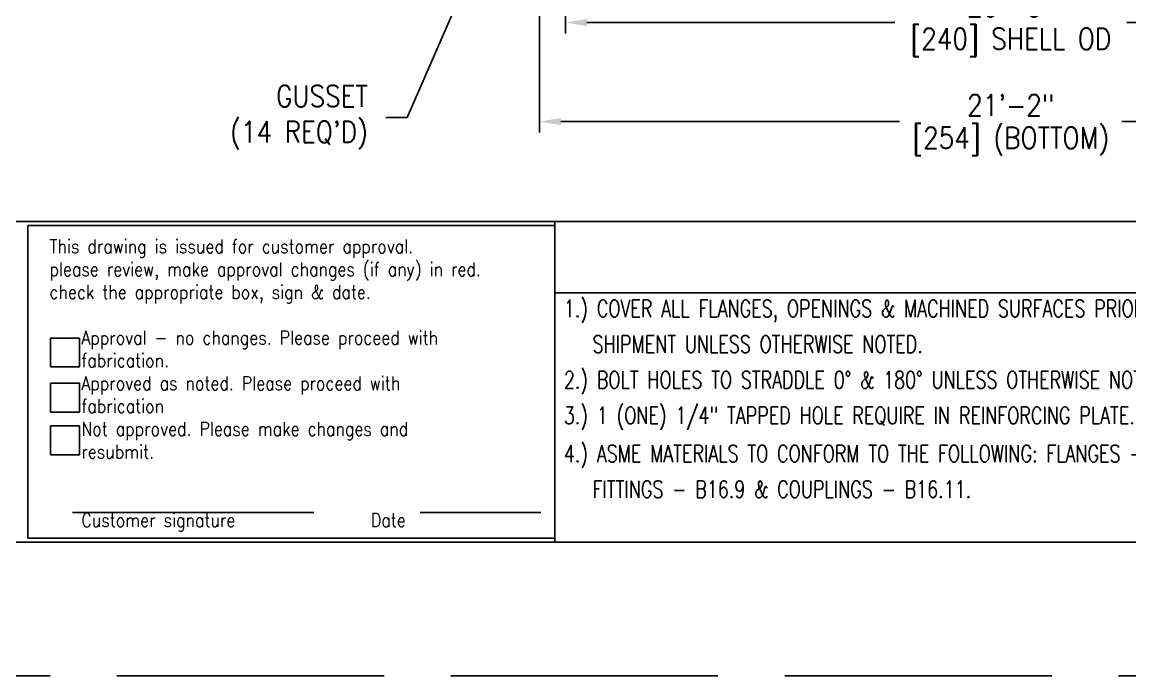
# Model space of a CAD drawing. Extents: x -1889 to 6398, y -470 to 1122.
# Drawn here: x 118.5 to 417, y 36 to 212.1 of the extents above; entities that cross this region are included whole.
import ezdxf
from ezdxf.enums import TextEntityAlignment as Align

# ---------------------------------------------------------------- set-up
doc = ezdxf.new("R2010")
doc.units = 0
doc.header["$LTSCALE"] = 12
doc.header["$MEASUREMENT"] = 0
doc.header["$PDMODE"] = 33
doc.header["$PDSIZE"] = -0.5
doc.linetypes.add('AM_ISO02W050', pattern=[7.5, 6, -1.5])
doc.layers.get('0').update_dxf_attribs({"linetype": 'CONTINUOUS'})
doc.layers.get('Defpoints').update_dxf_attribs({"linetype": 'CONTINUOUS'})
doc.layers.add('DIM', color=1, linetype='CONTINUOUS')
doc.layers.add('TEXT', color=4, linetype='CONTINUOUS')
doc.styles.add('ROMANS', font='ROMANS.shx', dxfattribs={"width": 0.85, "height": 5.76})
doc.styles.get("Standard").update_dxf_attribs({"font": 'sanss___.ttf'})
doc.dimstyles.get("Standard").update_dxf_attribs({"dimtxt": 0.18, "dimasz": 0.18, "dimexe": 0.18, "dimexo": 0.0625, "dimgap": 0.09, "dimtad": 0, "dimtih": 1, "dimtoh": 1, "dimdec": 4, "dimzin": 0, "dimdsep": 46, "dimtxsty": 'Standard', "dimcen": 0.09, "dimadec": 0, "dimazin": 0, "dimtfac": 1, "dimtdec": 4, "dimtofl": 0, "dimtmove": 0, "dimatfit": 3, "dimfxl": 1, "dimtolj": 1, "dimtzin": 0, "dimarcsym": 0})

# ---------------------------------------------------------------- blocks, each defined once
blk = doc.blocks.new('A$C54684A94')
for p, q in [((0, 0), (0, 1.7556)), ((2.96, 1.7556), (0, 1.7556)), ((2.96, 0), (2.96, 1.7556)), ((0.1276, 1.1235), (0.1276, 0.9615)), ((0.2896, 1.1235), (0.1276, 1.1235)), ((0.2896, 1.1235), (0.2896, 0.9615)), ((0.2896, 0.9615), (0.1276, 0.9615)), ((0.2896, 0.8699), (0.1276, 0.8699)), ((0.1276, 0.8699), (0.1276, 0.7079)), ((0.2896, 0.8699), (0.2896, 0.7079)), ((0.2896, 0.7079), (0.1276, 0.7079)), ((0.1276, 0.6309), (0.1276, 0.4689)), ((0.2896, 0.6309), (0.1276, 0.6309)), ((0.2896, 0.6309), (0.2896, 0.4689)), ((0.2896, 0.4689), (0.1276, 0.4689)), ((1.605, 0.1437), (0.2499, 0.1437)), ((2.8804, 0.1437), (2.2029, 0.1437)), ((2.96, 0), (0, 0))]:
    blk.add_line(p, q)
at = {"insert": (0.1211, 1.6763), "char_height": 0.0768, "width": 2.985907, "attachment_point": 1, "style": 'ROMANS'}
blk.add_mtext('This drawing is issued for customer approval.\\Pplease review, make approval changes (if any) in red.\\Pcheck the appropriate box, sign & date.\\P\\P    Approval - no changes. Please proceed with           \\P    fabrication.\\P    Approved as noted. P{\\Fromans.shx|c1;lease proceed with} \\P    fabrication\\P    Not approved. Please make changes and\\P    resubmit.\\P\\P\\P    Customer signature                 Date', dxfattribs=at)
blk = doc.blocks.new('*D206')
at = {"layer": 'Defpoints', "color": 0, "transparency": 16777216}
for p in [(257.93, 273.3), (511.93, 273.3), (257.93, 185.32)]:
    blk.add_point(p, dxfattribs=at)
at = {"layer": 'DIM', "color": 0, "lineweight": -2, "transparency": 16777216}
for p, q in [((257.93, 267.3), (257.93, 182.32)), ((511.93, 267.3), (511.93, 182.32)), ((263.69, 185.32), (354.94, 185.32)), ((506.17, 185.32), (414.91, 185.32))]:
    blk.add_line(p, q, dxfattribs=at)
at = {"layer": 'DIM', "color": 0, "transparency": 16777216}
for points in [[(263.69, 186.28), (263.69, 184.36), (257.93, 185.32)], [(506.17, 186.28), (506.17, 184.36), (511.93, 185.32)]]:
    blk.add_solid(points, dxfattribs=at)
at = {"layer": 'DIM', "color": 0, "transparency": 16777216, "char_height": 5.76, "attachment_point": 5, "style": 'ROMANS'}
for s, insert in [('\\A1;21\'-2"', (384.93, 189.71)), ('\\A1;[254] (BOTTOM)', (384.93, 179.97))]:
    blk.add_mtext(s, dxfattribs=dict(at, insert=insert))
blk = doc.blocks.new('*D207')
at = {"layer": 'Defpoints', "color": 0, "transparency": 16777216}
for p in [(264.93, 273.8), (504.93, 273.8), (504.93, 211.99)]:
    blk.add_point(p, dxfattribs=at)
at = {"layer": 'DIM', "color": 0, "lineweight": -2, "transparency": 16777216}
for p, q in [((264.93, 267.8), (264.93, 208.99)), ((504.93, 267.8), (504.93, 208.99)), ((270.69, 211.99), (353.66, 211.99)), ((499.17, 211.99), (416.2, 211.99))]:
    blk.add_line(p, q, dxfattribs=at)
at = {"layer": 'DIM', "color": 0, "transparency": 16777216}
for points in [[(270.69, 212.95), (270.69, 211.03), (264.93, 211.99)], [(499.17, 212.95), (499.17, 211.03), (504.93, 211.99)]]:
    blk.add_solid(points, dxfattribs=at)
at = {"layer": 'DIM', "color": 0, "transparency": 16777216, "char_height": 5.76, "attachment_point": 5, "style": 'ROMANS'}
for s, insert in [('\\A1;20\'-0"', (384.93, 216.38)), ('\\A1;[240] SHELL OD', (384.93, 206.64))]:
    blk.add_mtext(s, dxfattribs=dict(at, insert=insert))

msp = doc.modelspace()

# ---------------------------------------------------------------- linework, layer by layer
for p, q in [((724.8, 158.4), (-24, 158.4)), ((262.08, 158.4), (262.08, 72)), ((724.8, 139.2), (262.08, 139.2)), ((-24, 72), (1080, 72))]:
    msp.add_line(p, q)
at = {"layer": 'Defpoints', "linetype": 'AM_ISO02W050'}
msp.add_line((-36, 36), (1116, 36), dxfattribs=at)

# ---------------------------------------------------------------- block references
at = {"xscale": 48, "yscale": 48, "zscale": 48}
msp.add_blockref('A$C54684A94', (120, 73.06622), dxfattribs=at)

# ---------------------------------------------------------------- texts
at = {"layer": 'DIM', "insert": (211.64066, 186.39024), "char_height": 5.76, "attachment_point": 6, "style": 'ROMANS'}
msp.add_mtext("GUSSET\\P(14 REQ'D)", dxfattribs=at)
at = {"layer": 'TEXT', "style": 'ROMANS', "width": 0.75}
for s, p in [('1.) COVER ALL FLANGES, OPENINGS & MACHINED SURFACES PRIOR TO', (264.48, 134.94465)), ('   SHIPMENT UNLESS OTHERWISE NOTED.', (264.48, 125.34465)), ('2.) BOLT HOLES TO STRADDLE 0%%d & 180%%d UNLESS OTHERWISE NOTED.', (264.48, 115.74465)), ('3.) 1 (ONE) 1/4" TAPPED HOLE REQUIRE IN REINFORCING PLATE.', (264.48, 106.14465)), ('4.) ASME MATERIALS TO CONFORM TO THE FOLLOWING: FLANGES - B16.5,', (264.48, 95.86807)), ('   FITTINGS - B16.9 & COUPLINGS - B16.11.', (264.48, 86.26807))]:
    msp.add_text(s, height=4.608, dxfattribs=at).set_placement(p, align=Align.MIDDLE_LEFT)

# ---------------------------------------------------------------- dimensions: what is measured, and where the dimension line sits
at = {"layer": 'DIM'}
for base, p1, p2, text, picture, middle in [((257.92783, 185.32141), (511.92783, 273.29539), (257.92783, 273.29539), '<> (BOTTOM)', '*D206', (384.92783, 185.32141)), ((504.92783, 211.98872), (264.92783, 273.79539), (504.92783, 273.79539), '<> SHELL OD', '*D207', (384.92783, 211.98872))]:
    dim = msp.add_linear_dim(base=base, p1=p1, p2=p2, text=text, dimstyle='Standard', override={"dimscale": 48, "dimtxt": 5.76, "dimasz": 0.12, "dimexe": 0.0625, "dimexo": 0.125, "dimgap": 0.02, "dimzin": 3, "dimlunit": 4, "dimpost": '\\X', "dimtxsty": 'ROMANS', "dimcen": 0}, dxfattribs=at)
    dim.commit()
    dim.dimension.update_dxf_attribs({"geometry": picture, "text_midpoint": middle, "dimtype": 160})

# ---------------------------------------------------------------- leaders
at = {"layer": 'DIM', "annotation_type": 0, "has_hookline": 1, "hookline_direction": 1, "text_width": 40.56686}
msp.add_leader([(261.54629, 276.20484), (222.20066, 186.39024), (216.44066, 186.39024)], dimstyle='Standard', override={"dimscale": 48, "dimtxt": 5.76, "dimasz": 0.12, "dimexe": 0.0625, "dimexo": 0.125, "dimgap": 0.1, "dimzin": 3, "dimlunit": 4, "dimpost": '\\X', "dimtxsty": 'ROMANS', "dimcen": 0}, dxfattribs=at)

doc.saveas('drawing.dxf')
